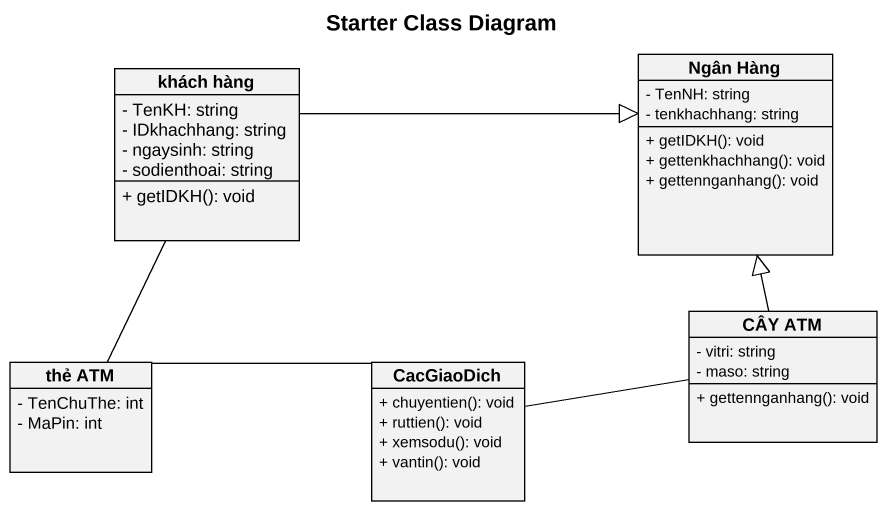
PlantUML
@startuml
title Starter Class Diagram
hide circle
hide empty members
skinparam classAttributeIconSize 0
class "khách hàng" as khách_hàng {
  - TenKH: string
  - IDkhachhang: string
  - ngaysinh: string
  - sodienthoai: string
  + getIDKH(): void
}
class "Ngân Hàng" as Ngân_Hàng {
  - TenNH: string
  - tenkhachhang: string
  + getIDKH(): void
  + gettenkhachhang(): void
  + gettennganhang(): void
}
class "CÂY ATM" as CÂY_ATM {
  - vitri: string
  - maso: string
  + gettennganhang(): void
}
class "thẻ ATM" as thẻ_ATM {
  - TenChuThe: int
  - MaPin: int
}
class CacGiaoDich {
  + chuyentien(): void
  + ruttien(): void
  + xemsodu(): void
  + vantin(): void
}
khách_hàng -right-|> Ngân_Hàng
CÂY_ATM -up-|> Ngân_Hàng
thẻ_ATM -up- khách_hàng
CacGiaoDich -right- CÂY_ATM
CacGiaoDich -left- thẻ_ATM
@enduml
